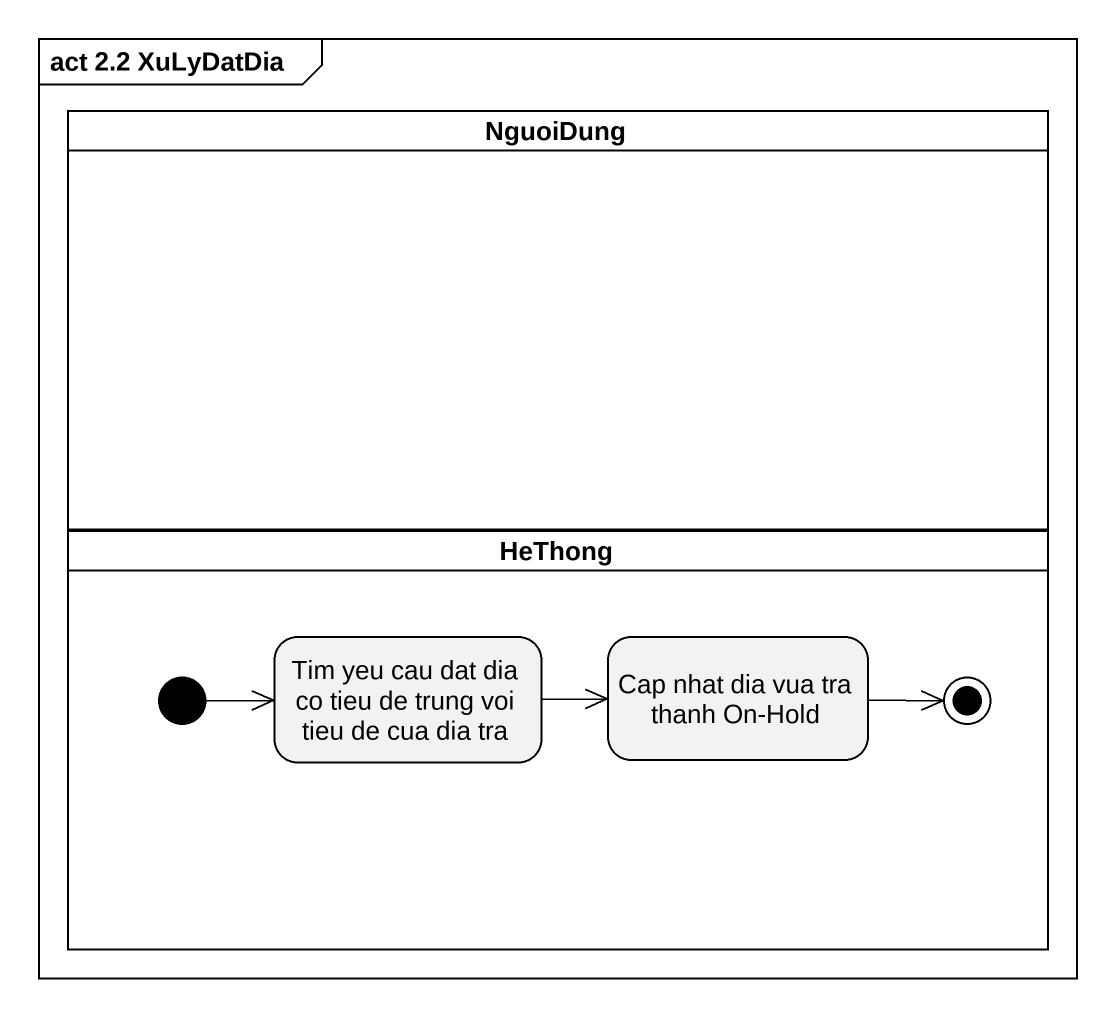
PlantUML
@startuml
mainframe act 2.2 XuLyDatDia
hide empty description
state NguoiDung <<partition>>
state HeThong <<partition>> {
  state "Tim yeu cau dat dia co tieu de trung voi tieu de cua dia tra" as Tim_yeu_cau_dat_dia_co_tieu
  state "Cap nhat dia vua tra thanh On-Hold" as Cap_nhat_dia_vua_tra_thanh
  [*] -right-> Tim_yeu_cau_dat_dia_co_tieu
  Cap_nhat_dia_vua_tra_thanh -right-> [*]
}
Tim_yeu_cau_dat_dia_co_tieu -right-> Cap_nhat_dia_vua_tra_thanh
@enduml
